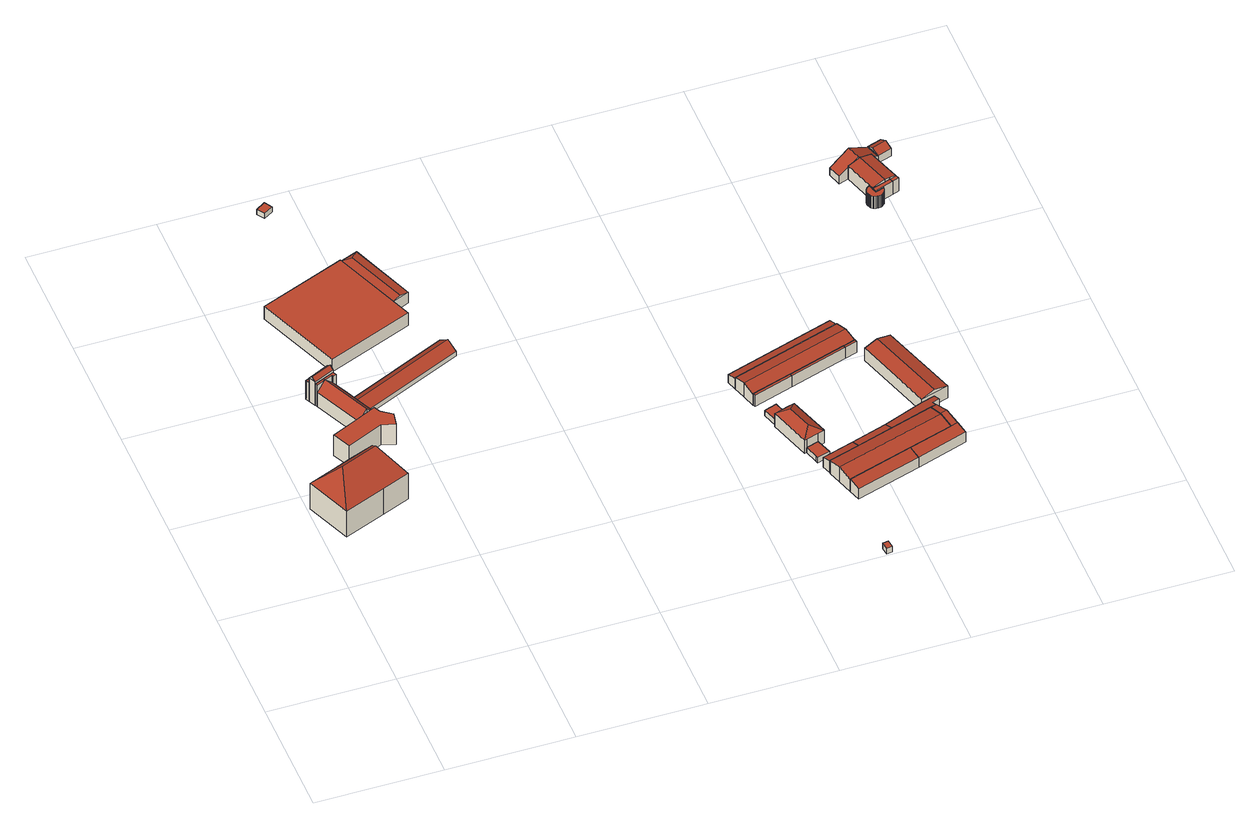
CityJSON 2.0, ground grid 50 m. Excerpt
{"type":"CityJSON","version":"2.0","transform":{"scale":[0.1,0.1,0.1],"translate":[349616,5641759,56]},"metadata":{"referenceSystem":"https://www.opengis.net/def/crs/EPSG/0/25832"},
"CityObjects":{
"building1":{"type":"Building","attributes":{"Geometrietyp2DReferenz":"3000","Gemeindeschluessel":"05315000","function":"31001_2000","roofType":"1000","measuredHeight":3,"storeysAboveGround":1},"address":[{"country":"Germany","locality":"Köln","thoroughfareNumber":"47","thoroughfareName":"Horbeller Str."}],"geometry":[{"type":"Solid","lod":"2","boundaries":[[[[0,1,2,3]],[[4,5,1,0]],[[6,7,5,4]],[[3,2,7,6]],[[4,0,3,6]],[[1,5,7,2]]]],"semantics":{"surfaces":[{"type":"WallSurface"},{"type":"RoofSurface"},{"type":"GroundSurface"}],"values":[[0,0,0,0,1,2]]}}]},
"building2":{"type":"Building","attributes":{"Geometrietyp2DReferenz":"3000","Gemeindeschluessel":"05315000","function":"31001_1110","roofType":"3200","measuredHeight":23.52,"storeysAboveGround":2},"address":[{"country":"Germany","locality":"Köln","thoroughfareNumber":"47","thoroughfareName":"Horbeller Str."}],"geometry":[{"type":"Solid","lod":"2","boundaries":[[[[8,9,10,11]],[[12,13,9,8]],[[14,15,13,12]],[[16,17,15,14]],[[18,19,17,16]],[[20,21,19,18]],[[11,10,21,20]],[[22,8,11,20,23]],[[20,18,23]],[[23,18,16,14,12,22]],[[12,8,22]],[[9,13,15,17,19,21,10]]]],"semantics":{"surfaces":[{"type":"WallSurface"},{"type":"RoofSurface"},{"type":"GroundSurface"}],"values":[[0,0,0,0,0,0,0,1,1,1,1,2]]}}]},
"building3":{"type":"Building","attributes":{"Geometrietyp2DReferenz":"3000","Gemeindeschluessel":"05315000","function":"31001_1110","roofType":"9999","measuredHeight":9.88,"storeysAboveGround":2},"address":[{"country":"Germany","locality":"Köln","thoroughfareNumber":"47","thoroughfareName":"Horbeller Str."}],"geometry":[{"type":"Solid","lod":"2","boundaries":[[[[24,25,26,27,28,29,30,31]],[[29,32,33,30]],[[28,34,32,29]],[[27,35,34,28]],[[26,36,35,27]],[[25,37,36,26]],[[24,38,37,25]],[[31,39,38,24]],[[30,33,39,31]],[[32,34,35,36,37,38,39,33]]]],"semantics":{"surfaces":[{"type":"RoofSurface"},{"type":"WallSurface"},{"type":"GroundSurface"}],"values":[[0,1,1,1,1,1,1,1,1,2]]}}]},
"building4":{"type":"Building","attributes":{"Gemeindeschluessel":"05315000","Geometrietyp2DReferenz":"3000","function":"31001_1010"},"address":[{"country":"Germany","locality":"Köln","thoroughfareNumber":"47","thoroughfareName":"Horbeller Str."}],"children":["building4-1","building4-2","building4-3"]},
"building4-1":{"type":"BuildingPart","attributes":{"roofType":"1000","measuredHeight":10.36,"storeysAboveGround":2},"parents":["building4"],"geometry":[{"type":"Solid","lod":"2","boundaries":[[[[40,41,42,43]],[[44,45,41,40]],[[46,47,45,44]],[[48,49,47,46]],[[50,51,49,48]],[[46,44,40,43,50,48]],[[42,41,45,47,49,51]],[[50,43,42,51]]]],"semantics":{"surfaces":[{"type":"WallSurface"},{"type":"RoofSurface"},{"type":"GroundSurface"},{"type":"ClosureSurface"}],"values":[[0,0,0,0,0,1,2,3]]}}]},
"building4-2":{"type":"BuildingPart","attributes":{"roofType":"3100","measuredHeight":12.87,"storeysAboveGround":2},"address":[{"country":"Germany","locality":"Köln","thoroughfareNumber":"47","thoroughfareName":"Horbeller Str."}],"parents":["building4"],"geometry":[{"type":"MultiSurface","lod":"2","boundaries":[[[52,53,54,55]],[[56,57,58,59]],[[55,60,52]],[[59,61,56]],[[56,61,60,55]],[[52,60,61,59]],[[54,53,58,57]],[[56,55,62,63]],[[63,62,54,57]],[[42,51,58,53]],[[52,59,50,43]],[[43,50,51,42]]],"semantics":{"surfaces":[{"type":"WallSurface"},{"type":"RoofSurface"},{"type":"GroundSurface"},{"type":"ClosureSurface"}],"values":[0,0,0,0,1,1,2,0,3,0,0,3]}}]},
"building4-3":{"type":"BuildingPart","attributes":{"roofType":"1000","measuredHeight":9.1,"storeysAboveGround":2},"address":[{"country":"Germany","locality":"Köln","thoroughfareNumber":"47","thoroughfareName":"Horbeller Str."}],"parents":["building4"],"geometry":[{"type":"Solid","lod":"2","boundaries":[[[[64,65,66,67]],[[62,54,65,64]],[[67,66,57,63]],[[62,64,67,63]],[[65,54,57,66]],[[62,63,57,54]]]],"semantics":{"surfaces":[{"type":"WallSurface"},{"type":"RoofSurface"},{"type":"GroundSurface"},{"type":"ClosureSurface"}],"values":[[0,0,0,1,2,3]]}}]},
"building5":{"type":"Building","attributes":{"Geometrietyp2DReferenz":"3000","Gemeindeschluessel":"05315000","function":"31001_2000","roofType":"3100","measuredHeight":10.68,"storeysAboveGround":2},"address":[{"country":"Germany","locality":"Köln","thoroughfareNumber":"47","thoroughfareName":"Horbeller Str."}],"geometry":[{"type":"Solid","lod":"2","boundaries":[[[[68,69,70,71]],[[72,73,69,68]],[[74,75,73,72]],[[76,77,75,74]],[[78,79,77,76]],[[80,81,79,78]],[[82,83,81,80]],[[84,85,83,82]],[[71,70,85,84]],[[72,68,71,74]],[[84,82,80,78,76,74,71]],[[69,73,75,77,79,81,83,85,70]]]],"semantics":{"surfaces":[{"type":"WallSurface"},{"type":"RoofSurface"},{"type":"GroundSurface"}],"values":[[0,0,0,0,0,0,0,0,0,1,1,2]]}}]},
"building6":{"type":"Building","attributes":{"Geometrietyp2DReferenz":"3000","Gemeindeschluessel":"05315000","function":"31001_1120","roofType":"3100","measuredHeight":5.32,"storeysAboveGround":1},"address":[{"country":"Germany","locality":"Köln","thoroughfareNumber":"47","thoroughfareName":"Horbeller Str."}],"geometry":[{"type":"Solid","lod":"2","boundaries":[[[[86,83,87,88]],[[89,81,83,86]],[[90,91,81,89]],[[88,87,91,90]],[[86,92,89]],[[90,93,88]],[[88,93,92,86]],[[89,92,93,90]],[[83,81,91,87]]]],"semantics":{"surfaces":[{"type":"WallSurface"},{"type":"RoofSurface"},{"type":"GroundSurface"}],"values":[[0,0,0,0,0,0,1,1,2]]}}]},
"building7":{"type":"Building","attributes":{"Gemeindeschluessel":"05315000","Geometrietyp2DReferenz":"3000","function":"31001_2700"},"address":[{"country":"Germany","locality":"Köln","thoroughfareNumber":"47","thoroughfareName":"Horbeller Str."}],"children":["building7-1","building7-2"]},
"building7-1":{"type":"BuildingPart","attributes":{"roofType":"1000","measuredHeight":6.21,"storeysAboveGround":1},"parents":["building7"],"geometry":[{"type":"MultiSurface","lod":"2","boundaries":[[[94,95,96,97]],[[98,99,95,94]],[[100,101,99,98]],[[98,94,97,100]],[[95,99,101,96]],[[102,103,100,97,96,104]],[[103,102,104,101]]],"semantics":{"surfaces":[{"type":"WallSurface"},{"type":"RoofSurface"},{"type":"GroundSurface"},{"type":"ClosureSurface"}],"values":[0,0,0,1,2,0,3]}}]},
"building7-2":{"type":"BuildingPart","attributes":{"roofType":"5000","measuredHeight":6.22,"storeysAboveGround":1},"parents":["building7"],"geometry":[{"type":"Solid","lod":"2","boundaries":[[[[105,106,101,103]],[[107,108,106,105]],[[102,104,108,107]],[[103,109,105]],[[107,110,102]],[[102,110,109,103]],[[105,109,110,107]],[[101,106,108,104]],[[102,103,101,104]]]],"semantics":{"surfaces":[{"type":"WallSurface"},{"type":"RoofSurface"},{"type":"GroundSurface"},{"type":"ClosureSurface"}],"values":[[0,0,0,1,0,1,1,2,3]]}}]},
"building8":{"type":"Building","attributes":{"Geometrietyp2DReferenz":"3000","Gemeindeschluessel":"05315000","function":"31001_2410","roofType":"1000","measuredHeight":2.46,"storeysAboveGround":1},"address":[{"country":"Germany","locality":"Köln","thoroughfareNumber":"41","thoroughfareName":"Horbeller Str."}],"geometry":[{"type":"Solid","lod":"2","boundaries":[[[[111,112,113,114]],[[115,116,112,111]],[[117,118,116,115]],[[114,113,118,117]],[[115,111,114,117]],[[112,116,118,113]]]],"semantics":{"surfaces":[{"type":"WallSurface"},{"type":"RoofSurface"},{"type":"GroundSurface"}],"values":[[0,0,0,0,1,2]]}}]},
"building9":{"type":"Building","attributes":{"Geometrietyp2DReferenz":"3000","Gemeindeschluessel":"05315000","function":"31001_2000","roofType":"1000","measuredHeight":2.66,"storeysAboveGround":1},"address":[{"country":"Germany","locality":"Köln","thoroughfareNumber":"6","thoroughfareName":"Horbeller Str."}],"geometry":[{"type":"Solid","lod":"2","boundaries":[[[[119,120,121,122]],[[123,124,120,119]],[[125,126,124,123]],[[122,121,126,125]],[[123,119,122,125]],[[120,124,126,121]]]],"semantics":{"surfaces":[{"type":"WallSurface"},{"type":"RoofSurface"},{"type":"GroundSurface"}],"values":[[0,0,0,0,1,2]]}}]},
"building10":{"type":"Building","attributes":{"Geometrietyp2DReferenz":"3000","Gemeindeschluessel":"05315000","function":"31001_2463","roofType":"1000","measuredHeight":2.51,"storeysAboveGround":1},"address":[{"country":"Germany","locality":"Köln","thoroughfareNumber":"48","thoroughfareName":"Horbeller Str."}],"geometry":[{"type":"Solid","lod":"2","boundaries":[[[[127,128,129,130]],[[131,132,128,127]],[[133,134,132,131]],[[135,136,134,133]],[[137,138,136,135]],[[130,129,138,137]],[[135,133,131,127,130,137]],[[128,132,134,136,138,129]]]],"semantics":{"surfaces":[{"type":"WallSurface"},{"type":"RoofSurface"},{"type":"GroundSurface"}],"values":[[0,0,0,0,0,0,1,2]]}}]},
"building11":{"type":"Building","attributes":{"Geometrietyp2DReferenz":"3000","Gemeindeschluessel":"05315000","function":"31001_2463","roofType":"1000","measuredHeight":2.56,"storeysAboveGround":1},"address":[{"country":"Germany","locality":"Köln","thoroughfareNumber":"48","thoroughfareName":"Horbeller Str."}],"geometry":[{"type":"Solid","lod":"2","boundaries":[[[[139,140,141,142]],[[143,144,140,139]],[[145,146,144,143]],[[147,148,146,145]],[[142,141,148,147]],[[145,143,139,142,147]],[[140,144,146,148,141]]]],"semantics":{"surfaces":[{"type":"WallSurface"},{"type":"RoofSurface"},{"type":"GroundSurface"}],"values":[[0,0,0,0,0,1,2]]}}]},
"building12":{"type":"Building","attributes":{"Geometrietyp2DReferenz":"3000","Gemeindeschluessel":"05315000","function":"31001_1220","roofType":"3200","measuredHeight":9.04,"storeysAboveGround":2},"address":[{"country":"Germany","locality":"Köln","thoroughfareNumber":"48","thoroughfareName":"Horbeller Str."}],"geometry":[{"type":"Solid","lod":"2","boundaries":[[[[149,150,148,151]],[[152,153,150,149]],[[154,155,153,152]],[[156,157,155,154]],[[158,159,157,156]],[[160,161,159,158]],[[162,163,161,160]],[[164,141,163,162]],[[151,148,141,164]],[[165,162,160,158,166]],[[158,156,154,152,166]],[[166,152,149,165]],[[149,151,164,162,165]],[[150,153,155,157,159,161,163,141,148]]]],"semantics":{"surfaces":[{"type":"WallSurface"},{"type":"RoofSurface"},{"type":"GroundSurface"}],"values":[[0,0,0,0,0,0,0,0,0,1,1,1,1,2]]}}]},
"building13":{"type":"Building","attributes":{"Geometrietyp2DReferenz":"3000","Gemeindeschluessel":"05315000","function":"51009_1610","roofType":"2100","measuredHeight":5.67},"geometry":[{"type":"Solid","lod":"2","boundaries":[[[[167,168,169,170]],[[171,172,168,167]],[[173,174,172,171]],[[170,169,174,173]],[[171,167,170,173]],[[168,172,174,169]]]],"semantics":{"surfaces":[{"type":"WallSurface"},{"type":"RoofSurface"},{"type":"GroundSurface"}],"values":[[0,0,0,0,1,2]]}}]},
"building14":{"type":"Building","attributes":{"Geometrietyp2DReferenz":"3000","Gemeindeschluessel":"05315000","function":"51009_1610","roofType":"2100","measuredHeight":5.7},"geometry":[{"type":"Solid","lod":"2","boundaries":[[[[175,176,177,178]],[[179,180,176,175]],[[181,182,180,179]],[[178,177,182,181]],[[179,175,178,181]],[[176,180,182,177]]]],"semantics":{"surfaces":[{"type":"WallSurface"},{"type":"RoofSurface"},{"type":"GroundSurface"}],"values":[[0,0,0,0,1,2]]}}]},
"building15":{"type":"Building","attributes":{"Geometrietyp2DReferenz":"3000","Gemeindeschluessel":"05315000","function":"31001_2010","roofType":"2100","measuredHeight":6,"storeysAboveGround":1},"address":[{"country":"Germany","locality":"Köln","thoroughfareNumber":"48","thoroughfareName":"Horbeller Str."}],"geometry":[{"type":"Solid","lod":"2","boundaries":[[[[183,184,185,186]],[[187,188,184,183]],[[189,190,188,187]],[[186,185,190,189]],[[187,183,186,189]],[[184,188,190,185]]]],"semantics":{"surfaces":[{"type":"WallSurface"},{"type":"RoofSurface"},{"type":"GroundSurface"}],"values":[[0,0,0,0,1,2]]}}]},
"building16":{"type":"Building","attributes":{"Geometrietyp2DReferenz":"3000","Gemeindeschluessel":"05315000","function":"31001_2000","roofType":"2100","measuredHeight":5.63},"address":[{"country":"Germany","locality":"Köln","thoroughfareNumber":"48","thoroughfareName":"Horbeller Str."}],"geometry":[{"type":"Solid","lod":"2","boundaries":[[[[191,192,193,194]],[[173,195,192,191]],[[171,196,195,173]],[[194,193,196,171]],[[173,191,194,171]],[[192,195,196,193]]]],"semantics":{"surfaces":[{"type":"WallSurface"},{"type":"RoofSurface"},{"type":"GroundSurface"}],"values":[[0,0,0,0,1,2]]}}]},
"building17":{"type":"Building","attributes":{"Geometrietyp2DReferenz":"3000","Gemeindeschluessel":"05315000","function":"51009_1610","roofType":"2100","measuredHeight":5.19},"geometry":[{"type":"Solid","lod":"2","boundaries":[[[[197,198,199,200]],[[201,202,198,197]],[[203,204,202,201]],[[200,199,204,203]],[[201,197,200,203]],[[198,202,204,199]]]],"semantics":{"surfaces":[{"type":"WallSurface"},{"type":"RoofSurface"},{"type":"GroundSurface"}],"values":[[0,0,0,0,1,2]]}}]},
"building18":{"type":"Building","attributes":{"Geometrietyp2DReferenz":"3000","Gemeindeschluessel":"05315000","function":"31001_2000","roofType":"3100","measuredHeight":6.92,"storeysAboveGround":1},"address":[{"country":"Germany","locality":"Köln","thoroughfareNumber":"48","thoroughfareName":"Horbeller Str."}],"geometry":[{"type":"Solid","lod":"2","boundaries":[[[[205,206,207,208]],[[209,210,206,205]],[[211,202,210,209]],[[212,198,202,211]],[[213,214,198,212]],[[215,216,214,213]],[[217,218,216,215]],[[208,207,218,217]],[[212,211,209,213]],[[205,208,217,215,213,209]],[[206,210,202,198,214,216,218,207]]]],"semantics":{"surfaces":[{"type":"WallSurface"},{"type":"RoofSurface"},{"type":"GroundSurface"}],"values":[[0,0,0,0,0,0,0,0,1,1,2]]}}]},
"building19":{"type":"Building","attributes":{"Geometrietyp2DReferenz":"3000","Gemeindeschluessel":"05315000","function":"31001_2000","roofType":"3100","measuredHeight":7.43,"storeysAboveGround":1},"address":[{"country":"Germany","locality":"Köln","thoroughfareNumber":"48","thoroughfareName":"Horbeller Str."}],"geometry":[{"type":"Solid","lod":"2","boundaries":[[[[219,220,190,221]],[[222,223,220,219]],[[224,169,223,222]],[[225,174,169,224]],[[226,227,174,225]],[[228,229,227,226]],[[230,231,229,228]],[[232,233,231,230]],[[234,185,233,232]],[[221,190,185,234]],[[228,226,225,224,222,219,230]],[[221,234,232,230,219]],[[220,223,169,174,227,229,231,233,185,190]]]],"semantics":{"surfaces":[{"type":"WallSurface"},{"type":"RoofSurface"},{"type":"GroundSurface"}],"values":[[0,0,0,0,0,0,0,0,0,0,1,1,2]]}}]},
"building20":{"type":"Building","attributes":{"Geometrietyp2DReferenz":"3000","Gemeindeschluessel":"05315000","function":"31001_2000","roofType":"2100","measuredHeight":5.69},"address":[{"country":"Germany","locality":"Köln","thoroughfareNumber":"48","thoroughfareName":"Horbeller Str."}],"geometry":[{"type":"Solid","lod":"2","boundaries":[[[[235,236,237,238]],[[181,182,236,235]],[[239,180,182,181]],[[238,237,180,239]],[[181,235,238,239]],[[236,182,180,237]]]],"semantics":{"surfaces":[{"type":"WallSurface"},{"type":"RoofSurface"},{"type":"GroundSurface"}],"values":[[0,0,0,0,1,2]]}}]},
"building21":{"type":"Building","attributes":{"Geometrietyp2DReferenz":"3000","Gemeindeschluessel":"05315000","function":"51009_1610","roofType":"2100","measuredHeight":5.74},"geometry":[{"type":"Solid","lod":"2","boundaries":[[[[240,229,241,242]],[[191,227,229,240]],[[194,243,227,191]],[[244,245,243,194]],[[246,247,245,244]],[[248,249,247,246]],[[250,251,249,248]],[[242,241,251,250]],[[248,246,244,194,191,240,242,250]],[[229,227,243,245,247,249,251,241]]]],"semantics":{"surfaces":[{"type":"WallSurface"},{"type":"RoofSurface"},{"type":"GroundSurface"}],"values":[[0,0,0,0,0,0,0,0,1,2]]}}]},
"building22":{"type":"Building","attributes":{"Gemeindeschluessel":"05315000","Geometrietyp2DReferenz":"3000","function":"51009_1610"},"children":["building22-1","building22-2"]},
"building22-1":{"type":"BuildingPart","attributes":{"roofType":"2100","measuredHeight":6.18},"parents":["building22"],"geometry":[{"type":"MultiSurface","lod":"2","boundaries":[[[252,253,254,255]],[[186,256,253,252]],[[257,258,256,186]],[[259,260,261,262]],[[255,254,260,259]],[[262,257,186,252,255,259]],[[253,256,258,261,260,254]],[[257,262,263,232]],[[261,258,232,263]]],"semantics":{"surfaces":[{"type":"WallSurface"},{"type":"RoofSurface"},{"type":"GroundSurface"},{"type":"ClosureSurface"}],"values":[0,0,0,0,0,1,2,0,3]}}]},
"building22-2":{"type":"BuildingPart","attributes":{"roofType":"3100","measuredHeight":7.66},"parents":["building22"],"geometry":[{"type":"Solid","lod":"2","boundaries":[[[[228,264,265,266]],[[267,268,264,228]],[[269,270,268,267]],[[263,261,270,269]],[[266,265,258,232]],[[232,263,269,266]],[[267,228,266,269]],[[264,268,270,261,258,265]],[[263,232,258,261]]]],"semantics":{"surfaces":[{"type":"WallSurface"},{"type":"RoofSurface"},{"type":"GroundSurface"},{"type":"ClosureSurface"}],"values":[[0,0,0,0,0,1,1,2,3]]}}]},
"building23":{"type":"Building","attributes":{"Geometrietyp2DReferenz":"3000","Gemeindeschluessel":"05315000","function":"51009_1610","roofType":"1000","measuredHeight":5.57},"geometry":[{"type":"Solid","lod":"2","boundaries":[[[[271,272,273,274]],[[275,276,272,271]],[[277,278,276,275]],[[274,273,278,277]],[[275,271,274,277]],[[272,276,278,273]]]],"semantics":{"surfaces":[{"type":"WallSurface"},{"type":"RoofSurface"},{"type":"GroundSurface"}],"values":[[0,0,0,0,1,2]]}}]},
"building24":{"type":"Building","attributes":{"Geometrietyp2DReferenz":"3000","Gemeindeschluessel":"05315000","function":"31001_2000","roofType":"3100","measuredHeight":7.45,"storeysAboveGround":1},"address":[{"country":"Germany","locality":"Köln","thoroughfareNumber":"48","thoroughfareName":"Horbeller Str."}],"geometry":[{"type":"Solid","lod":"2","boundaries":[[[[279,280,281,282]],[[283,284,280,279]],[[285,286,284,283]],[[282,281,286,285]],[[279,287,283]],[[285,288,282]],[[282,288,287,279]],[[283,287,288,285]],[[280,284,286,281]]]],"semantics":{"surfaces":[{"type":"WallSurface"},{"type":"RoofSurface"},{"type":"GroundSurface"}],"values":[[0,0,0,0,0,0,1,1,2]]}}]},
"building25":{"type":"Building","attributes":{"Geometrietyp2DReferenz":"3000","Gemeindeschluessel":"05315000","function":"51009_1610","roofType":"1000","measuredHeight":5.9},"geometry":[{"type":"Solid","lod":"2","boundaries":[[[[289,290,291,292]],[[293,294,290,289]],[[295,296,294,293]],[[297,298,296,295]],[[299,300,298,297]],[[301,302,300,299]],[[303,304,302,301]],[[305,306,304,303]],[[307,308,306,305]],[[309,310,308,307]],[[311,312,310,309]],[[313,314,312,311]],[[315,316,314,313]],[[317,318,316,315]],[[319,320,318,317]],[[321,322,320,319]],[[323,324,322,321]],[[325,326,324,323]],[[327,328,326,325]],[[329,330,328,327]],[[331,332,330,329]],[[333,334,332,331]],[[335,336,334,333]],[[337,338,336,335]],[[339,340,338,337]],[[341,342,340,339]],[[343,344,342,341]],[[345,346,344,343]],[[347,348,346,345]],[[349,350,348,347]],[[351,352,350,349]],[[353,354,352,351]],[[355,356,354,353]],[[357,358,356,355]],[[359,360,358,357]],[[361,362,360,359]],[[363,364,362,361]],[[365,366,364,363]],[[292,291,366,365]],[[363,361,359,357,355,353,351,349,347,345,343,341,339,337,335,333,331,329,327,325,323,321,319,317,315,313,311,309,307,305,303,301,299,297,295,293,289,292,365]],[[290,294,296,298,300,302,304,306,308,310,312,314,316,318,320,322,324,326,328,330,332,334,336,338,340,342,344,346,348,350,352,354,356,358,360,362,364,366,291]]]],"semantics":{"surfaces":[{"type":"WallSurface"},{"type":"RoofSurface"},{"type":"GroundSurface"}],"values":[[0,0,0,0,0,0,0,0,0,0,0,0,0,0,0,0,0,0,0,0,0,0,0,0,0,0,0,0,0,0,0,0,0,0,0,0,0,0,0,1,2]]}}]},
"building26":{"type":"Building","attributes":{"Gemeindeschluessel":"05315000","Geometrietyp2DReferenz":"3000","function":"31001_1010"},"address":[{"country":"Germany","locality":"Köln","thoroughfareNumber":"46","thoroughfareName":"Horbeller Str."}],"children":["building26-1","building26-2","building26-3"]},
"building26-1":{"type":"BuildingPart","attributes":{"roofType":"3100","measuredHeight":7.59,"storeysAboveGround":2},"parents":["building26"],"geometry":[{"type":"MultiSurface","lod":"2","boundaries":[[[367,314,368,369]],[[370,371,314,367]],[[372,373,374,375]],[[376,377,373,372]],[[378,370,367,369,379,380]],[[376,372,375,380,379]],[[368,314,371,381,382,374,373,377,383]],[[379,369,384]],[[384,369,368,383]],[[370,385,386]],[[385,378,381,371,386]],[[387,388,381,378]],[[380,382,388,387]],[[375,389,390]],[[380,390,389,374,382]],[[376,379,384,391]],[[377,391,384,383]]],"semantics":{"surfaces":[{"type":"WallSurface"},{"type":"RoofSurface"},{"type":"GroundSurface"},{"type":"ClosureSurface"}],"values":[0,0,0,0,1,1,2,0,3,0,3,3,3,0,3,0,3]}}]},
"building26-2":{"type":"BuildingPart","attributes":{"roofType":"3100","measuredHeight":8.37,"storeysAboveGround":2},"parents":["building26"],"geometry":[{"type":"MultiSurface","lod":"2","boundaries":[[[392,393,371,386]],[[394,395,393,392]],[[396,397,395,394]],[[398,399,397,396]],[[400,401,399,398]],[[402,403,401,400]],[[389,374,403,402]],[[396,394,392,386,404,405,398]],[[389,402,400,398,405]],[[381,371,393,395,397,399,401,403,374,388]],[[405,404,378,387]],[[387,378,381,388]],[[404,385,378]],[[378,385,386,371,381]],[[405,387,380,390]],[[388,382,380,387]],[[390,380,382,374,389]]],"semantics":{"surfaces":[{"type":"WallSurface"},{"type":"RoofSurface"},{"type":"GroundSurface"},{"type":"ClosureSurface"}],"values":[0,0,0,0,0,0,0,1,1,2,0,3,0,3,0,3,3]}}]},
"building26-3":{"type":"BuildingPart","attributes":{"roofType":"1000","measuredHeight":6.39,"storeysAboveGround":2},"parents":["building26"],"geometry":[{"type":"MultiSurface","lod":"2","boundaries":[[[369,368,316,406]],[[407,408,377,391]],[[409,318,408,407]],[[406,316,318,409]],[[407,391,369,406,409]],[[368,377,408,318,316]],[[369,384,383,368]],[[384,391,377,383]]],"semantics":{"surfaces":[{"type":"WallSurface"},{"type":"RoofSurface"},{"type":"GroundSurface"},{"type":"ClosureSurface"}],"values":[0,0,0,0,1,2,3,3]}}]},
"building27":{"type":"Building","attributes":{"Geometrietyp2DReferenz":"3000","Gemeindeschluessel":"05315000","function":"51009_1610","roofType":"1000","measuredHeight":6.43},"geometry":[{"type":"Solid","lod":"2","boundaries":[[[[410,411,373,372]],[[407,408,411,410]],[[391,377,408,407]],[[372,373,377,391]],[[407,410,372,391]],[[411,408,377,373]]]],"semantics":{"surfaces":[{"type":"WallSurface"},{"type":"RoofSurface"},{"type":"GroundSurface"}],"values":[[0,0,0,0,1,2]]}}]},
"building28":{"type":"Building","attributes":{"Geometrietyp2DReferenz":"3000","Gemeindeschluessel":"05315000","function":"31001_2463","roofType":"3100","measuredHeight":5.33,"storeysAboveGround":1},"address":[{"country":"Germany","locality":"Köln","thoroughfareNumber":"46","thoroughfareName":"Horbeller Str."}],"geometry":[{"type":"Solid","lod":"2","boundaries":[[[[412,413,414,415]],[[416,417,413,412]],[[418,419,417,416]],[[415,414,419,418]],[[412,420,416]],[[418,421,415]],[[415,421,420,412]],[[416,420,421,418]],[[413,417,419,414]]]],"semantics":{"surfaces":[{"type":"WallSurface"},{"type":"RoofSurface"},{"type":"GroundSurface"}],"values":[[0,0,0,0,0,0,1,1,2]]}}]}
},
"vertices":[
[189,1002,45],[189,1002,15],[175,1039,15],[175,1039,45],[116,973,45],[116,973,15],[102,1010,45],[102,1010,15],
[84,750,132],[84,750,6],[246,815,6],[246,815,132],[10,931,132],[10,931,6],[116,973,132],[116,973,6],[189,1002,132],[189,1002,6],[285,1040,132],[285,1040,6],[357,859,132],[357,859,6],[110,866,242],[258,925,242],
[216,1089,107],[360,1154,107],[412,1138,107],[422,1190,107],[380,1221,107],[368,1246,107],[299,1214,107],[183,1161,107],[368,1246,8],[299,1214,8],[380,1221,8],[422,1190,8],[412,1138,8],[360,1154,8],[216,1089,8],[183,1161,8],
[295,1440,120],[295,1440,17],[288,1454,17],[288,1454,120],[282,1434,120],[282,1434,17],[279,1440,120],[279,1440,17],[211,1409,120],[211,1409,17],[207,1418,120],[207,1418,17],
[288,1454,132],[288,1454,16],[277,1483,16],[277,1483,132],[194,1445,132],[194,1445,16],[207,1418,16],[207,1418,132],[282,1468,145],[201,1431,145],[277,1483,107],[194,1445,107],
[270,1496,107],[270,1496,16],[187,1460,16],[187,1460,107],
[299,1214,87],[299,1214,18],[334,1230,18],[334,1230,125],[211,1409,87],[211,1409,18],[245,1425,125],[245,1425,18],[279,1440,87],[279,1440,18],[282,1434,87],[282,1434,18],[311,1372,87],[311,1372,18],[345,1296,87],[345,1296,18],[368,1246,87],[368,1246,18],
[345,1296,39],[767,1484,18],[767,1484,39],[311,1372,39],[732,1560,39],[732,1560,18],[328,1334,71],[749,1522,71],
[322,1558,80],[322,1558,18],[659,1689,18],[659,1689,80],[188,1898,80],[188,1898,18],[526,2030,80],[526,2030,18],[628,1768,72],[526,2030,72],[628,1768,18],
[597,2058,72],[597,2058,18],[699,1798,72],[699,1798,18],[569,2024,80],[663,1783,80],
[403,2403,47],[403,2403,22],[384,2433,22],[384,2433,47],[365,2380,47],[365,2380,22],[346,2410,47],[346,2410,22],
[1884,5,40],[1884,5,13],[1880,36,13],[1880,36,40],[1862,2,40],[1862,2,13],[1857,33,40],[1857,33,13],
[1746,837,40],[1746,837,14],[1703,823,14],[1703,823,40],[1761,789,40],[1761,789,14],[1766,773,40],[1766,773,14],[1716,757,40],[1716,757,14],[1696,821,40],[1696,821,14],
[1841,542,40],[1841,542,15],[1820,605,15],[1820,605,40],[1791,526,40],[1791,526,15],[1788,534,40],[1788,534,15],[1771,589,40],[1771,589,15],
[1764,587,79],[1764,587,15],[1771,589,79],[1710,755,79],[1710,755,15],[1716,757,79],[1716,757,15],[1766,773,79],[1766,773,15],[1793,781,79],[1793,781,15],[1847,614,79],[1847,614,15],[1847,613,79],[1847,613,15],[1820,605,79],[1794,636,105],[1763,732,105],
[1802,500,62],[1802,500,14],[1813,465,14],[1813,465,71],[1927,539,62],[1927,539,14],[1938,504,71],[1938,504,14],
[1677,885,72],[1677,885,15],[1680,876,15],[1680,876,69],[1834,935,72],[1834,935,15],[1837,926,69],[1837,926,15],
[2121,382,62],[2121,382,14],[2107,430,14],[2107,430,74],[1864,302,62],[1864,302,14],[1849,349,74],[1849,349,14],
[2081,549,71],[2081,549,15],[2068,584,15],[2068,584,62],[1938,504,15],[1927,539,15],
[2081,1126,65],[2081,1126,13],[2069,1164,13],[2069,1164,54],[1645,988,65],[1645,988,13],[1633,1026,54],[1633,1026,13],
[1677,885,68],[1677,885,13],[1834,935,13],[1834,935,68],[1661,937,82],[1661,937,13],[1645,988,68],[2081,1126,68],[2097,1075,82],[2097,1075,13],[2113,1024,68],[2113,1024,13],[2064,1008,68],[2064,1008,13],
[1831,407,88],[1831,407,14],[1849,349,73],[1815,458,75],[1815,458,14],[1813,465,73],[1938,504,73],[2081,549,73],[2081,549,14],[2246,601,73],[2246,601,14],[2263,542,88],[2263,542,14],[2281,484,73],[2281,484,14],[2107,430,73],
[2067,999,69],[2067,999,15],[2064,1008,15],[2064,1008,71],[1834,935,71],
[2246,601,71],[2271,608,14],[2271,608,71],[2068,584,14],[2231,650,58],[2231,650,14],[2284,666,58],[2284,666,14],[2293,638,66],[2293,638,14],[2264,629,66],[2264,629,14],
[2121,383,61],[2121,383,12],[2122,383,12],[2122,383,61],[2107,430,12],[2281,484,74],[2281,484,12],[2324,449,62],[2324,449,12],[2309,493,12],[2309,493,74],[2309,493,73],
[2246,601,12],[2263,542,12],[2263,542,89],[2271,608,73],[2271,608,12],[2290,551,89],[2290,551,12],
[2116,1014,70],[2116,1014,14],[2113,1024,14],[2113,1024,70],[2067,999,70],[2067,999,14],[2064,1008,70],[2064,1008,14],
[2342,683,73],[2342,683,13],[2239,1001,13],[2239,1001,73],[2231,650,73],[2231,650,13],[2129,968,73],[2129,968,13],[2286,667,88],[2184,985,88],
[2410,1718,83],[2410,1718,24],[2409,1715,24],[2409,1715,83],[2410,1720,83],[2410,1720,24],[2411,1723,83],[2411,1723,24],[2412,1726,83],[2412,1726,24],[2414,1728,83],[2414,1728,24],[2415,1731,83],[2415,1731,24],[2417,1733,83],[2417,1733,24],[2419,1735,83],[2419,1735,24],[2421,1737,83],[2421,1737,24],[2423,1738,83],[2423,1738,24],[2426,1740,83],[2426,1740,24],[2428,1741,83],[2428,1741,24],[2440,1703,83],[2440,1703,24],[2473,1714,83],[2473,1714,24],[2473,1711,83],[2473,1711,24],[2473,1708,83],[2473,1708,24],[2473,1706,83],[2473,1706,24],[2472,1703,83],[2472,1703,24],[2471,1700,83],[2471,1700,24],[2470,1697,83],[2470,1697,24],[2469,1695,83],[2469,1695,24],[2467,1692,83],[2467,1692,24],[2463,1688,83],[2463,1688,24],[2459,1685,83],[2459,1685,24],[2454,1682,83],[2454,1682,24],[2449,1680,83],[2449,1680,24],[2443,1680,83],[2443,1680,24],[2438,1680,83],[2438,1680,24],[2433,1681,83],[2433,1681,24],[2427,1683,83],[2427,1683,24],[2423,1685,83],[2423,1685,24],[2418,1689,83],[2418,1689,24],[2415,1693,83],[2415,1693,24],[2412,1698,83],[2412,1698,24],[2410,1703,83],[2410,1703,24],[2410,1706,83],[2410,1706,24],[2409,1709,83],[2409,1709,24],[2409,1712,83],[2409,1712,24],
[2428,1741,88],[2435,1720,24],[2435,1720,88],[2392,1857,88],[2392,1857,24],[2534,1753,88],[2534,1753,24],[2490,1887,24],[2490,1887,88],[2508,1744,94],[2508,1744,24],[2420,1866,95],[2485,1736,100],[2441,1872,100],[2420,1866,24],[2441,1872,24],[2485,1736,24],[2485,1736,88],[2410,1863,92],[2392,1857,81],[2436,1871,98],[2436,1871,24],[2490,1887,76],[2455,1877,96],[2508,1744,88],
[2391,1858,81],[2391,1858,24],[2353,1845,59],[2353,1845,24],[2336,1900,59],[2336,1900,24],[2418,1927,107],[2418,1927,24],[2500,1954,59],[2500,1954,24],[2519,1897,59],[2519,1897,24],[2420,1866,98],[2436,1871,107],
[2440,1703,88],[2513,1728,88],[2513,1728,24],[2473,1714,88],
[2540,1737,88],[2540,1737,24],
[2519,1897,61],[2519,1897,25],[2576,1916,25],[2576,1916,61],[2500,1954,61],[2500,1954,25],[2557,1973,61],[2557,1973,25],[2509,1925,78],[2566,1944,78]
]}
